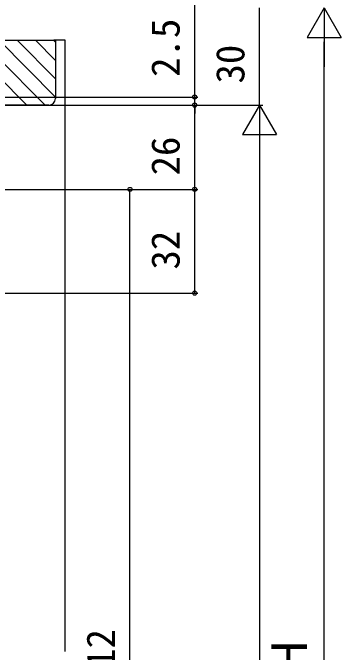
# Model space of a CAD drawing. Units: millimetres, scale not verified. Extents: x -525 to 525, y -783 to 778.
# Drawn here: x -150.2 to -48.7, y 208.5 to 405.8 of the extents above; entities that cross this region are included whole.
import ezdxf
from ezdxf.enums import TextEntityAlignment as Align

# ---------------------------------------------------------------- set-up
doc = ezdxf.new("R2010")
doc.units = ezdxf.units.MM
doc.header["$LTSCALE"] = 4
for name, color, linetype in [('0-7_YKK_D', 6, 'Continuous'), ('0-9_YSS_K', 3, 'Continuous'), ('0-A_YSS_KE', 3, 'Continuous')]:
    doc.layers.add(name, color=color, linetype=linetype)
doc.styles.add('ＭＳ ゴシック', font='')
doc.styles.get('ＭＳ ゴシック').set_extended_font_data('MS Gothic')

msp = doc.modelspace()

# ---------------------------------------------------------------- linework, layer by layer
at = {"layer": '0-7_YKK_D'}
for p, q in [((-93.999, 379.8), (-93.999, 408.127)), ((-73.999, 377.3), (-73.999, 407.3)), ((-53.999, 407.3), (-59.249, 398.207)), ((-53.999, 407.3), (-48.749, 398.207)), ((-53.999, 407.3), (-53.999, 389.113)), ((-59.249, 398.207), (-48.749, 398.207)), ((-53.999, 17.8), (-53.999, 396.8)), ((-221.499, 379.8), (-92.999, 379.8)), ((-93.999, 377.3), (-93.999, 379.8)), ((-221.499, 377.3), (-92.999, 377.3)), ((-221.499, 377.3), (-72.999, 377.3)), ((-221.499, 377.3), (-72.999, 377.3)), ((-221.499, 377.3), (-92.999, 377.3)), ((-93.999, 351.3), (-93.999, 377.3)), ((-93.999, 377.3), (-93.999, 374.75)), ((-73.999, 377.3), (-79.249, 368.207)), ((-73.999, 377.3), (-68.749, 368.207)), ((-73.999, 377.3), (-73.999, 359.113)), ((-79.249, 368.207), (-68.749, 368.207)), ((-73.999, 366.8), (-73.999, 47.8)), ((-236.499, 351.3), (-92.999, 351.3)), ((-236.499, 351.3), (-92.999, 351.3)), ((-236.499, 351.3), (-112.999, 351.3)), ((-113.999, 63.3), (-113.999, 351.3)), ((-93.999, 319.3), (-93.999, 351.3)), ((-250.999, 319.3), (-92.999, 319.3))]:
    msp.add_line(p, q, dxfattribs=at)
for centre in [(-93.999, 379.8), (-93.999, 377.3), (-93.999, 377.3), (-113.999, 351.3), (-93.999, 351.3), (-93.999, 351.3), (-93.999, 319.3)]:
    msp.add_circle(centre, 0.637, dxfattribs=at)
at = {"layer": '0-9_YSS_K'}
for p, q in [((-165.839, 397.3), (-145.839, 377.3)), ((-160.182, 397.3), (-140.182, 377.3)), ((-154.525, 397.3), (-136.999, 379.774)), ((-148.868, 397.3), (-136.999, 385.431)), ((-143.211, 397.3), (-136.999, 391.088)), ((-137.555, 397.3), (-136.999, 396.745)), ((-133.999, 397.3), (-137.499, 397.3)), ((-133.999, 208.8), (-133.999, 397.3))]:
    msp.add_line(p, q, dxfattribs=at)
at = {"layer": '0-A_YSS_KE'}
for points in [[(-235.999, 397.3), (-136.999, 397.3), (-136.999, 379.3)], [(-138.999, 377.3), (-221.999, 377.3), (-221.999, 380.3), (-233.999, 380.3), (-235.999, 382.3), (-235.999, 397.3)]]:
    msp.add_lwpolyline(points, dxfattribs=at)
msp.add_arc((-138.999, 379.3), 2, 270.00001, 359.99999, dxfattribs=at)

# ---------------------------------------------------------------- texts
at = {"layer": '0-7_YKK_D', "style": 'ＭＳ ゴシック'}
for s, height, p in [('2.5', 8.798, (-95.999, 386.014)), ('30', 8.798, (-75.999, 383.966)), ('26', 8.798, (-95.999, 355.607)), ('32', 8.798, (-95.999, 326.573)), ('H－112', 8.798, (-115.999, 179.72)), ('Ｈ', 11, (-55.999, 198.948))]:
    msp.add_text(s, height=height, rotation=90, dxfattribs=at).set_placement(p, align=Align.BOTTOM_LEFT)

doc.saveas('drawing.dxf')
